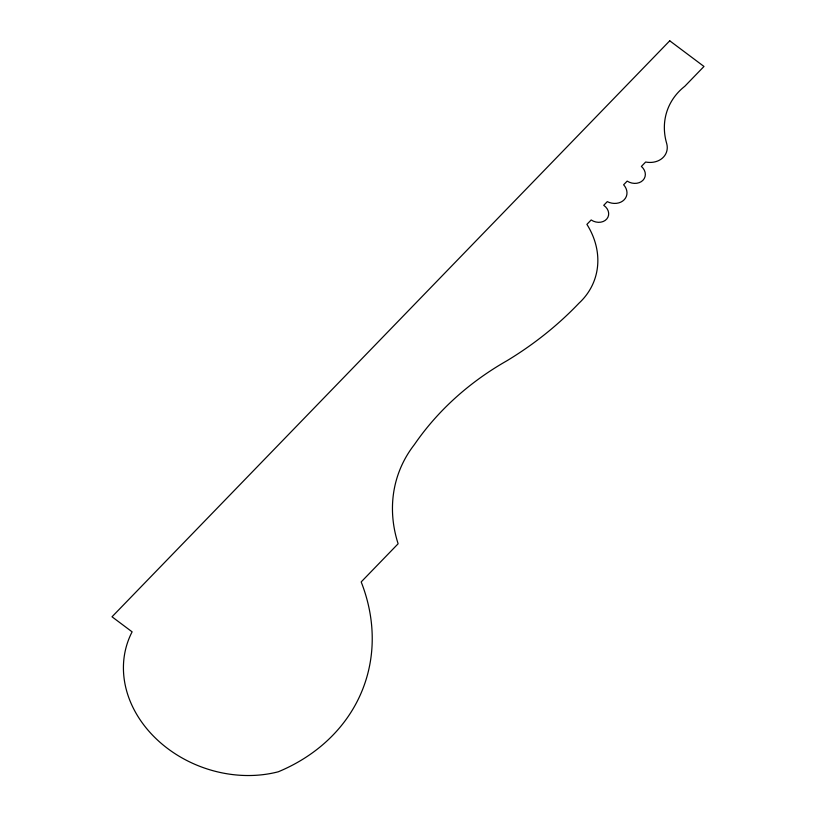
<?xml version="1.0" encoding="UTF-8"?>
<svg xmlns="http://www.w3.org/2000/svg" width="816" height="816" viewBox="0 0 816 816"><rect width="100%" height="100%" fill="white"/><g stroke="black" fill="none" stroke-linecap="round" stroke-linejoin="round"><path stroke-width="1.22" d="M669.742 40.8L112.016 616.794L132.11 631.849A113.363 93.534 19.7 0 0 156.203 738.817A113.363 93.534 19.7 0 0 278.297 771.783A199.267 164.414 19.7 0 0 361.182 581.93L398.126 543.772A150.113 123.859 19.7 0 1 414.406 444.557A365.15 301.288 19.7 0 1 506.981 360.723A446.107 368.087 19.7 0 0 578.942 303.226A83.201 68.646 19.7 0 0 586.908 224.369L591.172 219.963A11.455 9.445 19.7 0 0 606.767 218.994A11.455 9.445 19.7 0 0 603.728 205.316L607.288 201.644A14.168 11.689 19.7 0 0 624.199 199.757A14.168 11.689 19.7 0 0 623.628 184.773L627.178 181.101A12.077 9.965 19.7 0 0 642.967 180.265A12.077 9.965 19.7 0 0 641.386 166.423L645.65 162.027A19.992 16.493 19.7 0 0 666.723 143.626A74.562 61.516 19.7 0 1 684.808 86.272L703.984 66.463L669.742 40.8"/></g></svg>
